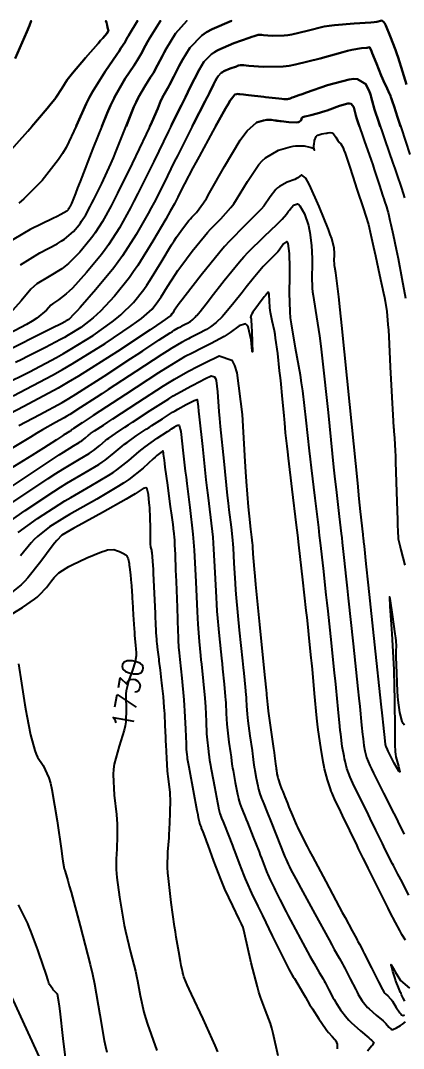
# Model space of a CAD drawing. Header units: metres. Extents: x 837475 to 838479, y 1189012 to 1191015.
# Drawn here: x 838231.8 to 838301.2, y 1190827.3 to 1191013.9 of the extents above; entities that cross this region are included whole.
import ezdxf

# ---------------------------------------------------------------- set-up
doc = ezdxf.new("R2010")
doc.units = ezdxf.units.M
doc.header["$LTSCALE"] = 0.3
for name, color, linetype in [('CORREDORVIA', 70, 'Continuous'), ('COTAS 10', 1, 'Continuous'), ('COTAS INT', 252, 'Continuous')]:
    doc.layers.add(name, color=color, linetype=linetype)
doc.styles.get("Standard").update_dxf_attribs({"font": 'simplex.shx'})

msp = doc.modelspace()

# ---------------------------------------------------------------- linework, layer by layer
at = {"layer": 'CORREDORVIA'}
msp.add_lwpolyline([(837910.67578, 1191000.96488), (838157.033, 1190996.193), (838237.174, 1190821.339), (838237.001, 1190602.875), (838240.0305, 1190437.1985), (838223.5365, 1190366.2715), (838212.196, 1190288.9195), (838227.642, 1189916.876), (838080.482, 1189451.8445), (837860.4834, 1189307.12351), (837593.19071, 1189234.39948), (837744.4868, 1189686.6093), (837750.277, 1189933.973), (837710.4905, 1190057.959), (837731.595, 1190134.414), (837885.383, 1190229.429), (837983.18356, 1190344.11971), (837817.55386, 1190502.18733), (837798.03286, 1190660.16958), (837963.57418, 1190795.98182)], close=True, dxfattribs=at)
at = {"layer": 'COTAS 10'}
for points in [[(838301.796, 1191002.31), (838301.088, 1191004.641), (838300.275, 1191007.188), (838300.035, 1191007.888), (838299.79, 1191008.585), (838298.854, 1191011.083), (838298.028, 1191013.026), (838297.853, 1191013.372), (838297.701, 1191013.637), (838297.343, 1191013.902), (838296.446, 1191013.652), (838295.953, 1191013.593), (838295.354, 1191013.537), (838292.309, 1191013.368), (838288.726, 1191013.079), (838287.788, 1191012.948), (838286.874, 1191012.794), (838283.769, 1191012.053), (838281.006, 1191011.372), (838280.308, 1191011.256), (838279.639, 1191011.171), (838277.463, 1191011.127), (838275.859, 1191011.255), (838275.551, 1191011.28), (838275.301, 1191011.299), (838274.889, 1191011.328), (838274.201, 1191011.088), (838273.777, 1191010.938), (838273.252, 1191010.751), (838270.513, 1191009.772), (838267.609, 1191008.515), (838266.98, 1191008.153), (838266.427, 1191007.785), (838265.059, 1191006.402), (838264.205, 1191004.94), (838263.975, 1191004.521), (838263.747, 1191004.096), (838262.948, 1191002.511), (838262.171, 1191000.912), (838261.957, 1191000.478), (838261.743, 1191000.048), (838261.719, 1191000), (838260.976, 1190998.526), (838259.742, 1190996.049), (838259.234, 1190995.016), (838258.654, 1190993.833), (838255.959, 1190988.308), (838253.077, 1190982.499), (838252.378, 1190981.137), (838251.723, 1190979.882), (838249.719, 1190976.24), (838247.758, 1190973.208), (838247.13, 1190972.339), (838246.466, 1190971.455), (838243.76, 1190968.156), (838241.194, 1190965.338), (838240.617, 1190964.758), (838240.098, 1190964.265), (838238.706, 1190963.21), (838237.754, 1190962.62), (838237.511, 1190962.42), (838237.278, 1190962.204), (838236.515, 1190961.294), (838234.752, 1190959.877), (838233.889, 1190959.342), (838232.864, 1190958.746), (838227.808, 1190956.076)], [(838229.127, 1190989.327), (838233.095, 1190993.81), (838236.654, 1190997.947), (838237.381, 1190998.842), (838237.996, 1190999.627), (838238.245, 1191000), (838239.286, 1191001.557), (838240.283, 1191003.154), (838240.714, 1191003.731), (838241.212, 1191004.365), (838243.57, 1191007.138), (838245.863, 1191009.736), (838246.32, 1191010.26), (838246.7, 1191010.698), (838247.429, 1191011.578), (838247.611, 1191011.841), (838247.646, 1191011.891), (838247.674, 1191011.932), (838247.72, 1191011.999), (838247.724, 1191012.008), (838247.726, 1191012.011), (838247.729, 1191012.015), (838247.741, 1191012.035), (838247.593, 1191012.662), (838247.495, 1191013.049), (838247.372, 1191013.529), (838247.2829, 1191013.87212), (838247.372, 1191013.529), (838247.495, 1191013.049), (838247.593, 1191012.662), (838247.741, 1191012.035), (838247.729, 1191012.015), (838247.726, 1191012.011), (838247.724, 1191012.008), (838247.72, 1191011.999), (838247.674, 1191011.932), (838247.646, 1191011.891), (838247.611, 1191011.841), (838247.429, 1191011.578), (838246.7, 1191010.698), (838246.32, 1191010.26), (838245.863, 1191009.736), (838243.57, 1191007.138), (838241.212, 1191004.365), (838240.714, 1191003.731), (838240.283, 1191003.154), (838239.286, 1191001.557), (838238.245, 1191000), (838237.996, 1190999.627), (838237.381, 1190998.842), (838236.654, 1190997.947), (838233.85648, 1190994.69515)], [(838259.07669, 1190994.69515), (838259.234, 1190995.016), (838259.742, 1190996.049), (838260.976, 1190998.526), (838261.719, 1191000), (838261.743, 1191000.048), (838261.957, 1191000.478), (838262.171, 1191000.912), (838262.948, 1191002.511), (838263.747, 1191004.096), (838263.975, 1191004.521), (838264.205, 1191004.94), (838265.059, 1191006.402), (838266.427, 1191007.785), (838266.98, 1191008.153), (838267.609, 1191008.515), (838270.513, 1191009.772), (838273.252, 1191010.751), (838273.777, 1191010.938), (838274.201, 1191011.088), (838274.889, 1191011.328), (838275.301, 1191011.299), (838275.551, 1191011.28), (838275.859, 1191011.255), (838277.463, 1191011.127), (838279.639, 1191011.171), (838280.308, 1191011.256), (838281.006, 1191011.372), (838283.769, 1191012.053), (838286.874, 1191012.794), (838287.788, 1191012.948), (838288.726, 1191013.079), (838292.309, 1191013.368), (838295.354, 1191013.537), (838295.953, 1191013.593), (838296.446, 1191013.652), (838297.343, 1191013.902), (838297.701, 1191013.637), (838297.853, 1191013.372), (838298.028, 1191013.026), (838298.854, 1191011.083), (838299.79, 1191008.585), (838300.035, 1191007.888), (838300.275, 1191007.188), (838301.088, 1191004.641), (838301.796, 1191002.31)], [(838301.43, 1190885.977), (838301.215, 1190886.279), (838301.026, 1190886.626), (838300.566, 1190888.252), (838300.309, 1190890.516), (838300.248, 1190891.265), (838300.192, 1190892.068), (838300.026, 1190895.409), (838299.934, 1190898.405), (838299.923, 1190898.99), (838299.92, 1190899.469), (838299.963, 1190900.315), (838299.91, 1190901.291), (838299.846, 1190901.853), (838299.76, 1190902.54), (838299.274, 1190906.073), (838298.819, 1190908.944), (838298.753, 1190909.214), (838298.713, 1190909.255), (838298.787, 1190907.51), (838299.017, 1190904.297), (838299.076, 1190903.414), (838299.132, 1190902.534), (838299.32, 1190899.379), (838299.476, 1190895.993), (838299.513, 1190894.967), (838299.547, 1190893.904), (838299.648, 1190889.743), (838299.702, 1190885.949), (838299.707, 1190885.116), (838299.708, 1190884.377), (838299.676, 1190882.494), (838299.739, 1190881.114), (838299.801, 1190880.693), (838299.881, 1190880.254), (838300.328, 1190878.527), (838300.563, 1190877.489), (838300.51, 1190877.484), (838300.404, 1190877.603), (838299.595, 1190879.053), (838298.668, 1190880.887), (838298.488, 1190881.247), (838298.341, 1190881.543), (838298.089, 1190882.08), (838298.055, 1190882.213), (838298.046, 1190882.255), (838298.037, 1190882.298), (838298.007, 1190882.472), (838297.978, 1190882.686), (838297.97, 1190882.755), (838297.962, 1190882.829), (838297.932, 1190883.128), (838297.631, 1190885.998), (838297.451, 1190887.692), (838297.229, 1190889.776), (838296.08, 1190900.549), (838294.921, 1190911.402), (838294.505, 1190915.293), (838294.162, 1190918.491), (838294.075, 1190919.261), (838294.048, 1190919.487), (838294.021, 1190919.718), (838293.913, 1190920.598), (838293.476, 1190924.775), (838293.241, 1190927.085), (838292.956, 1190929.895), (838291.515, 1190944.209), (838290.052, 1190958.563), (838289.753, 1190961.398), (838289.5, 1190963.739), (838288.969, 1190968.08), (838288.789, 1190969.125), (838288.758, 1190969.388), (838288.734, 1190969.639), (838288.712, 1190970.452), (838288.724, 1190971.229), (838288.722, 1190971.458), (838288.717, 1190971.693), (838288.68, 1190972.592), (838288.231, 1190974.323), (838287.967, 1190975.083), (838287.643, 1190975.964), (838285.967, 1190980.159), (838284.215, 1190984.07), (838283.843, 1190984.772), (838283.52, 1190985.309), (838282.76, 1190985.874), (838282.096, 1190985.357), (838281.833, 1190985.212), (838281.535, 1190985.066), (838280.175, 1190984.532), (838278.74, 1190983.804), (838278.395, 1190983.535), (838278.073, 1190983.238), (838277.099, 1190981.922), (838275.902, 1190980.217), (838275.439, 1190979.675), (838274.919, 1190979.102), (838272.566, 1190976.778), (838269.677, 1190973.849), (838268.82, 1190972.894), (838267.938, 1190971.878), (838264.543, 1190967.69), (838261.63, 1190963.907), (838261.052, 1190963.147), (838260.572, 1190962.51), (838259.664, 1190961.248), (838259.407, 1190960.834), (838259.338, 1190960.733), (838259.27, 1190960.637), (838259.034, 1190960.336), (838257.413, 1190959.178), (838256.472, 1190958.542), (838255.318, 1190957.768), (838249.371, 1190953.83), (838242.305, 1190949.357), (838240.444, 1190948.245), (838238.626, 1190947.188), (838232.406, 1190943.83), (838227.255, 1190941.191)], [(838230.421, 1190926.462), (838236.834, 1190930.741), (838238.225, 1190931.649), (838239.449, 1190932.437), (838242.479, 1190934.284), (838244.228, 1190935.312), (838244.645, 1190935.584), (838245.032, 1190935.851), (838246.184, 1190936.767), (838247.2, 1190937.636), (838247.5, 1190937.873), (838247.81, 1190938.109), (838248.996, 1190938.945), (838250.717, 1190940.083), (838251.363, 1190940.508), (838252.082, 1190940.981), (838255.291, 1190943.087), (838258.671, 1190945.242), (838259.498, 1190945.746), (838260.277, 1190946.21), (838262.7, 1190947.552), (838264.549, 1190948.494), (838264.967, 1190948.707), (838265.344, 1190948.899), (838266.368, 1190949.416), (838267.004, 1190949.2), (838267.137, 1190948.929), (838267.252, 1190948.567), (838267.512, 1190946.499), (838267.77, 1190942.945), (838267.883, 1190941.647), (838268.015, 1190940.212), (838268.643, 1190933.894), (838269.302, 1190927.669), (838269.453, 1190926.292), (838269.591, 1190925.067), (838269.977, 1190921.895), (838270.237, 1190919.563), (838270.296, 1190918.866), (838270.349, 1190918.148), (838270.492, 1190915.372), (838270.707, 1190911.733), (838270.806, 1190910.472), (838270.922, 1190909.1), (838271.48, 1190903.228), (838272.049, 1190897.634), (838272.171, 1190896.437), (838272.277, 1190895.392), (838272.533, 1190892.892), (838272.665, 1190891.456), (838272.694, 1190891.083), (838272.719, 1190890.72), (838272.779, 1190889.497), (838272.897, 1190887.953), (838272.959, 1190887.388), (838273.033, 1190886.764), (838273.407, 1190884.011), (838273.785, 1190881.361), (838273.863, 1190880.801), (838273.928, 1190880.317), (838274.068, 1190879.194), (838274.176, 1190878.374), (838274.223, 1190878.081), (838274.276, 1190877.759), (838274.527, 1190876.357), (838274.812, 1190874.952), (838274.886, 1190874.629), (838274.959, 1190874.335), (838275.204, 1190873.508), (838275.455, 1190872.836), (838275.531, 1190872.638), (838275.61, 1190872.436), (838275.919, 1190871.665), (838276.479, 1190870.274), (838276.717, 1190869.681), (838276.991, 1190868.998), (838278.277, 1190865.781), (838279.515, 1190862.69), (838279.758, 1190862.087), (838279.958, 1190861.593), (838280.319, 1190860.721), (838280.449, 1190860.471), (838280.503, 1190860.369), (838280.564, 1190860.252), (838280.851, 1190859.712), (838281.723, 1190858.098), (838282.153, 1190857.304), (838282.666, 1190856.359), (838285.2, 1190851.693), (838287.746, 1190847.023), (838288.267, 1190846.075), (838288.707, 1190845.277), (838289.63, 1190843.643), (838290.172, 1190842.674), (838290.372, 1190842.296), (838290.594, 1190841.87), (838291.575, 1190839.935), (838292.59, 1190837.957), (838292.832, 1190837.504), (838293.059, 1190837.093), (838293.738, 1190835.95), (838294.481, 1190835.017), (838294.747, 1190834.739), (838295.04, 1190834.451), (838296.316, 1190833.338), (838297.544, 1190832.289), (838297.807, 1190832.041), (838298.037, 1190831.812), (838298.587, 1190831.14), (838299.007, 1190830.783), (838299.154, 1190830.753), (838299.315, 1190830.753), (838300.008, 1190831.001), (838300.734, 1190831.442), (838300.916, 1190831.563), (838301.089, 1190831.684), (838301.644, 1190832.119)], [(838229.476, 1190905.73), (838232.148, 1190907.315), (838234.316, 1190908.831), (838234.812, 1190909.233), (838235.262, 1190909.628), (838236.508, 1190910.991), (838237.433, 1190912.193), (838237.681, 1190912.486), (838237.924, 1190912.761), (838238.773, 1190913.612), (838240.052, 1190914.483), (838240.567, 1190914.771), (838241.152, 1190915.08), (838243.844, 1190916.367), (838246.507, 1190917.464), (838247.074, 1190917.653), (838247.566, 1190917.793), (838248.728, 1190917.886), (838249.393, 1190917.645), (838249.572, 1190917.575), (838249.749, 1190917.503), (838250.37, 1190917.233), (838250.885, 1190916.896), (838250.996, 1190916.782), (838251.093, 1190916.66), (838251.326, 1190916.145), (838251.476, 1190915.35), (838251.521, 1190915.052), (838251.566, 1190914.719), (838251.741, 1190913.232), (838251.893, 1190911.752), (838251.924, 1190911.422), (838251.95, 1190911.128), (838252.004, 1190910.357), (838252.052, 1190909.364), (838252.075, 1190908.93), (838252.101, 1190908.426), (838252.23, 1190906.032), (838252.392, 1190903.457), (838252.439, 1190902.839), (838252.488, 1190902.263), (838252.672, 1190900.524), (838252.733, 1190899.776), (838252.781, 1190899.177), (838252.781, 1190898.846), (838252.768, 1190898.534), (838252.615, 1190897.563), (838252.295, 1190896.522), (838252.176, 1190896.165), (838252.045, 1190895.779), (838251.466, 1190894.141), (838250.982, 1190892.232), (838250.911, 1190891.676), (838250.867, 1190891.108), (838250.936, 1190888.957), (838250.895, 1190886.559), (838250.781, 1190885.836), (838250.623, 1190885.087), (838249.684, 1190882.165), (838249.386, 1190881.074), (838248.797, 1190878.92), (838248.673, 1190877.967), (838248.6, 1190876.99), (838248.775, 1190873.262), (838249.178, 1190869.73), (838249.25, 1190868.876), (838249.304, 1190868.076), (838249.353, 1190865.633), (838249.279, 1190863.723), (838249.255, 1190863.259), (838249.23, 1190862.823), (838249.126, 1190861.481), (838249.148, 1190859.746), (838249.202, 1190859.063), (838249.277, 1190858.291), (838249.72, 1190854.771), (838250.385, 1190850.746), (838250.6, 1190849.656), (838250.829, 1190848.577), (838251.765, 1190844.771), (838252.656, 1190841.29), (838252.855, 1190840.417), (838253.035, 1190839.582), (838253.512, 1190836.895), (838254.186, 1190833.885), (838254.489, 1190832.846), (838254.843, 1190831.719), (838256.544, 1190826.909)]]:
    msp.add_lwpolyline(points, dxfattribs=at)
at = {"layer": 'COTAS INT'}
for points in [[(838246.52611, 1190994.69515), (838247.487, 1190997.064), (838248.138, 1190998.51), (838248.761, 1190999.816), (838248.865, 1191000), (838250.773, 1191003.367), (838252.326, 1191005.664), (838252.66, 1191006.18), (838252.952, 1191006.644), (838253.658, 1191007.885), (838254.483, 1191009.388), (838254.851, 1191010.017), (838255.278, 1191010.738), (838257.178, 1191013.87212), (838255.278, 1191010.738), (838254.851, 1191010.017), (838254.483, 1191009.388), (838253.658, 1191007.885), (838252.952, 1191006.644), (838252.66, 1191006.18), (838252.326, 1191005.664), (838250.773, 1191003.367), (838248.865, 1191000), (838248.761, 1190999.816), (838248.138, 1190998.51), (838247.487, 1190997.064), (838244.895, 1190990.674), (838242.611, 1190984.697), (838242.153, 1190983.511), (838241.77, 1190982.528), (838241.02, 1190980.674), (838240.794, 1190980.216), (838240.742, 1190980.114), (838240.695, 1190980.022), (838240.565, 1190979.782), (838240.451, 1190979.606), (838240.414, 1190979.555), (838240.376, 1190979.504), (838240.218, 1190979.312), (838239.094, 1190978.679), (838238.446, 1190978.35), (838237.651, 1190977.954), (838233.565, 1190975.966), (838228.965, 1190973.229)], [(838255.26339, 1190994.69515), (838255.613, 1190995.455), (838256.696, 1190997.96), (838257.263, 1190999.358), (838257.405, 1190999.674), (838257.542, 1190999.96), (838257.565, 1191000), (838257.982, 1191000.736), (838258.472, 1191001.553), (838258.64, 1191001.863), (838258.822, 1191002.211), (838259.596, 1191003.771), (838260.565, 1191005.664), (838260.869, 1191006.22), (838261.19, 1191006.791), (838262.48, 1191008.971), (838264.663, 1191011.178), (838265.547, 1191011.767), (838266.552, 1191012.345), (838270.07927, 1191013.87212), (838266.552, 1191012.345), (838265.547, 1191011.767), (838264.663, 1191011.178), (838262.48, 1191008.971), (838261.19, 1191006.791), (838260.869, 1191006.22), (838260.565, 1191005.664), (838259.596, 1191003.771), (838258.822, 1191002.211), (838258.64, 1191001.863), (838258.472, 1191001.553), (838257.982, 1191000.736), (838257.565, 1191000), (838257.542, 1190999.96), (838257.405, 1190999.674), (838257.263, 1190999.358), (838256.696, 1190997.96), (838255.613, 1190995.455), (838255.146, 1190994.44), (838254.606, 1190993.286), (838252.048, 1190987.96), (838249.378, 1190982.551), (838248.767, 1190981.345), (838248.211, 1190980.266), (838246.668, 1190977.42), (838245.322, 1190975.341), (838244.892, 1190974.744), (838244.436, 1190974.138), (838242.58, 1190971.875), (838240.494, 1190969.785), (838239.893, 1190969.288), (838239.282, 1190968.828), (838236.992, 1190967.462), (838234.778, 1190966.09), (838234.215, 1190965.625), (838233.673, 1190965.124), (838231.898, 1190963.008), (838229.832, 1190960.735)], [(838230.796, 1191007.005), (838232.938, 1191011.876), (838233.399, 1191013.008), (838233.73481, 1191013.87212), (838233.399, 1191013.008), (838232.938, 1191011.876), (838230.796, 1191007.005)], [(838241.89666, 1190994.69515), (838241.964, 1190994.837), (838243.698, 1190998.807), (838244.247, 1190999.88), (838244.313, 1191000), (838244.827, 1191000.941), (838247.169, 1191004.682), (838249.253, 1191007.719), (838249.67, 1191008.338), (838250.017, 1191008.86), (838250.689, 1191009.942), (838251.147, 1191010.768), (838251.359, 1191011.128), (838251.607, 1191011.546), (838252.811, 1191013.528), (838252.98497, 1191013.87212), (838252.811, 1191013.528), (838251.607, 1191011.546), (838251.359, 1191011.128), (838251.147, 1191010.768), (838250.689, 1191009.942), (838250.017, 1191008.86), (838249.67, 1191008.338), (838249.253, 1191007.719), (838247.169, 1191004.682), (838244.827, 1191000.941), (838244.313, 1191000), (838244.247, 1190999.88), (838243.698, 1190998.807), (838241.964, 1190994.837), (838240.068, 1190990.843), (838239.416, 1190989.755), (838238.709, 1190988.675), (838235.699, 1190984.837), (838232.4, 1190981.507), (838231.512, 1190980.746)], [(838231.803, 1190969.56), (838235.278, 1190971.714), (838238.467, 1190973.391), (838239.169, 1190973.819), (838239.794, 1190974.232), (838241.399, 1190975.593), (838242.406, 1190976.821), (838242.653, 1190977.15), (838242.886, 1190977.473), (838243.616, 1190978.601), (838244.453, 1190980.144), (838244.755, 1190980.729), (838245.086, 1190981.384), (838246.534, 1190984.317), (838248.188, 1190987.907), (838248.649, 1190988.975), (838249.112, 1190990.076), (838250.795, 1190994.317), (838252.375, 1190998.211), (838252.772, 1190999.092), (838253.151, 1190999.888), (838253.215, 1191000), (838254.378, 1191002.052), (838255.399, 1191003.608), (838255.65, 1191004.022), (838255.887, 1191004.427), (838256.627, 1191005.828), (838257.524, 1191007.526), (838257.86, 1191008.119), (838258.234, 1191008.764), (838259.901, 1191011.539), (838261.94309, 1191013.87212), (838259.901, 1191011.539), (838258.234, 1191008.764), (838257.86, 1191008.119), (838257.524, 1191007.526), (838256.627, 1191005.828), (838255.887, 1191004.427), (838255.65, 1191004.022), (838255.399, 1191003.608), (838254.378, 1191002.052), (838253.215, 1191000), (838253.151, 1190999.888), (838252.772, 1190999.092), (838252.375, 1190998.211), (838250.94843, 1190994.69515)], [(838300.73144, 1190994.69515), (838300.482, 1190995.46), (838300.195, 1190996.335), (838299.536, 1190998.303), (838299.238, 1190999.171), (838299.178, 1190999.352), (838299.129, 1190999.508), (838299.032, 1190999.857), (838298.98, 1191000), (838298.898, 1191000.226), (838298.824, 1191000.395), (838298.735, 1191000.592), (838298.282, 1191001.543), (838297.649, 1191002.931), (838297.446, 1191003.403), (838297.232, 1191003.914), (838296.36, 1191006.077), (838295.586, 1191008.002), (838295.433, 1191008.362), (838295.307, 1191008.648), (838295.075, 1191009.059), (838294.823, 1191008.989), (838294.685, 1191008.972), (838294.517, 1191008.956), (838293.662, 1191008.909), (838291.874, 1191008.593), (838291.118, 1191008.408), (838290.248, 1191008.181), (838286.162, 1191007.008), (838281.645, 1191005.894), (838280.503, 1191005.705), (838279.409, 1191005.566), (838275.852, 1191005.493), (838273.23, 1191005.703), (838272.726, 1191005.743), (838272.318, 1191005.774), (838271.644, 1191005.823), (838271.339, 1191005.724), (838271.163, 1191005.662), (838270.947, 1191005.587), (838269.837, 1191005.192), (838268.666, 1191004.685), (838268.413, 1191004.539), (838268.19, 1191004.391), (838267.639, 1191003.834), (838267.295, 1191003.244), (838267.202, 1191003.076), (838267.11, 1191002.904), (838266.788, 1191002.266), (838266.045, 1191000.78), (838265.689, 1191000.075), (838265.651, 1191000), (838265.266, 1190999.243), (838263.193, 1190995.176), (838260.849, 1190990.554), (838260.256, 1190989.371), (838259.686, 1190988.23), (838257.83, 1190984.462), (838256.02, 1190980.894), (838255.48, 1190979.88), (838254.923, 1190978.855), (838252.771, 1190975.059), (838250.277, 1190971.171), (838249.504, 1190970.089), (838248.696, 1190969.003), (838245.482, 1190965.059), (838242.628, 1190961.818), (838242.047, 1190961.176), (838241.556, 1190960.644), (838240.541, 1190959.644), (838240.09, 1190959.364), (838239.956, 1190959.286), (838239.817, 1190959.208), (838239.282, 1190958.925), (838237.406, 1190957.982), (838236.422, 1190957.488), (838229.282, 1190953.899)], [(838262.94914, 1190994.69515), (838263.193, 1190995.176), (838265.266, 1190999.243), (838265.651, 1191000), (838265.689, 1191000.075), (838266.045, 1191000.78), (838266.788, 1191002.266), (838267.11, 1191002.904), (838267.202, 1191003.076), (838267.295, 1191003.244), (838267.639, 1191003.834), (838268.19, 1191004.391), (838268.413, 1191004.539), (838268.666, 1191004.685), (838269.837, 1191005.192), (838270.947, 1191005.587), (838271.163, 1191005.662), (838271.339, 1191005.724), (838271.644, 1191005.823), (838272.318, 1191005.774), (838272.726, 1191005.743), (838273.23, 1191005.703), (838275.852, 1191005.493), (838279.409, 1191005.566), (838280.503, 1191005.705), (838281.645, 1191005.894), (838286.162, 1191007.008), (838290.248, 1191008.181), (838291.118, 1191008.408), (838291.874, 1191008.593), (838293.662, 1191008.909), (838294.517, 1191008.956), (838294.685, 1191008.972), (838294.823, 1191008.989), (838295.075, 1191009.059), (838295.307, 1191008.648), (838295.433, 1191008.362), (838295.586, 1191008.002), (838296.36, 1191006.077), (838297.232, 1191003.914), (838297.446, 1191003.403), (838297.649, 1191002.931), (838298.282, 1191001.543), (838298.735, 1191000.592), (838298.824, 1191000.395), (838298.898, 1191000.226), (838298.98, 1191000), (838299.032, 1190999.857), (838299.129, 1190999.508), (838299.178, 1190999.352), (838299.238, 1190999.171), (838299.536, 1190998.303), (838300.195, 1190996.335), (838300.482, 1190995.46), (838300.814, 1190994.442), (838302.392, 1190989.575)], [(838297.03735, 1190994.69515), (838296.517, 1190996.21), (838296.244, 1190997.039), (838296.017, 1190997.751), (838295.575, 1190999.347), (838295.398, 1191000), (838295.312, 1191000.316), (838295.198, 1191000.632), (838295.065, 1191000.97), (838294.436, 1191002.362), (838292.917, 1191003.266), (838292.223, 1191003.296), (838291.41, 1191003.23), (838287.488, 1191002.196), (838283.65, 1191000.838), (838282.891, 1191000.568), (838282.263, 1191000.344), (838281.317, 1191000), (838282.263, 1191000.344), (838282.891, 1191000.568), (838283.65, 1191000.838), (838287.488, 1191002.196), (838291.41, 1191003.23), (838292.223, 1191003.296), (838292.917, 1191003.266), (838294.436, 1191002.362), (838295.065, 1191000.97), (838295.198, 1191000.632), (838295.312, 1191000.316), (838295.398, 1191000), (838295.575, 1190999.347), (838296.017, 1190997.751), (838296.244, 1190997.039), (838296.517, 1190996.21), (838297.88, 1190992.242), (838299.349, 1190988.022), (838299.688, 1190987.034), (838299.998, 1190986.125), (838300.873, 1190983.496), (838301.451, 1190981.703)], [(838267.16681, 1190994.69515), (838268.981, 1190997.927), (838269.451, 1190998.724), (838269.847, 1190999.371), (838270.318, 1191000), (838270.663, 1191000.46), (838270.967, 1191000.546), (838271.041, 1191000.56), (838271.111, 1191000.569), (838271.326, 1191000.568), (838271.476, 1191000.545), (838271.504, 1191000.541), (838271.527, 1191000.537), (838271.563, 1191000.532), (838272.229, 1191000.457), (838272.648, 1191000.41), (838273.17, 1191000.35), (838275.905, 1191000.039), (838276.258, 1191000), (838278.641, 1190999.737), (838279.163, 1190999.683), (838279.584, 1190999.643), (838280.256, 1190999.604), (838280.271, 1190999.642), (838280.277, 1190999.649), (838280.285, 1190999.656), (838280.32, 1190999.668), (838280.379, 1190999.678), (838280.4, 1190999.683), (838280.425, 1190999.689), (838280.532, 1190999.716), (838280.693, 1190999.767), (838280.751, 1190999.787), (838280.814, 1190999.811), (838281.091, 1190999.918), (838281.317, 1191000), (838281.091, 1190999.918), (838280.814, 1190999.811), (838280.751, 1190999.787), (838280.693, 1190999.767), (838280.532, 1190999.716), (838280.425, 1190999.689), (838280.4, 1190999.683), (838280.379, 1190999.678), (838280.32, 1190999.668), (838280.285, 1190999.656), (838280.277, 1190999.649), (838280.271, 1190999.642), (838280.256, 1190999.604), (838279.584, 1190999.643), (838279.163, 1190999.683), (838278.641, 1190999.737), (838276.258, 1191000), (838275.905, 1191000.039), (838273.17, 1191000.35), (838272.648, 1191000.41), (838272.229, 1191000.457), (838271.563, 1191000.532), (838271.527, 1191000.537), (838271.504, 1191000.541), (838271.476, 1191000.545), (838271.326, 1191000.568), (838271.111, 1191000.569), (838271.041, 1191000.56), (838270.967, 1191000.546), (838270.663, 1191000.46), (838270.318, 1191000), (838269.847, 1190999.371), (838269.451, 1190998.724), (838268.981, 1190997.927), (838266.666, 1190993.803), (838264.179, 1190989.237), (838263.601, 1190988.161), (838263.069, 1190987.168), (838261.547, 1190984.261), (838260.527, 1190982.258), (838260.312, 1190981.834), (838260.126, 1190981.468), (838259.701, 1190980.615), (838258.963, 1190979.289), (838258.581, 1190978.623), (838258.122, 1190977.828), (838255.822, 1190973.878), (838253.051, 1190969.428), (838252.295, 1190968.318), (838251.543, 1190967.26), (838248.87, 1190963.878), (838246.324, 1190961.158), (838245.653, 1190960.517), (838244.997, 1190959.925), (838242.748, 1190958.19), (838240.458, 1190956.768), (838239.774, 1190956.373), (838239.07, 1190955.977), (838236.349, 1190954.539), (838233.076, 1190952.89), (838232.023, 1190952.361), (838230.908, 1190951.799)], [(838228.746, 1190947.799), (838233.416, 1190950.153), (838238.323, 1190952.745), (838239.593, 1190953.459), (838240.825, 1190954.173), (838244.956, 1190956.737), (838248.437, 1190959.206), (838249.259, 1190959.859), (838250.02, 1190960.498), (838252.258, 1190962.698), (838254.15, 1190965.104), (838254.692, 1190965.875), (838255.243, 1190966.69), (838257.302, 1190970.01), (838259.207, 1190973.182), (838259.661, 1190973.904), (838260.084, 1190974.559), (838261.344, 1190976.359), (838262.348, 1190977.598), (838262.609, 1190977.898), (838262.862, 1190978.181), (838263.717, 1190979.047), (838264.988, 1190980.784), (838265.505, 1190981.615), (838266.093, 1190982.598), (838268.811, 1190987.412), (838271.637, 1190992.171), (838272.293, 1190993.119), (838272.895, 1190993.907), (838274.61, 1190995.415), (838275.851, 1190995.764), (838276.153, 1190995.821), (838276.437, 1190995.86), (838277.313, 1190995.855), (838277.924, 1190995.76), (838278.04, 1190995.742), (838278.134, 1190995.728), (838278.282, 1190995.705), (838278.612, 1190995.668), (838278.82, 1190995.644), (838279.079, 1190995.615), (838280.436, 1190995.46), (838281.809, 1190995.401), (838282.078, 1190995.431), (838282.299, 1190995.481), (838282.695, 1190995.832), (838282.848, 1190996.23), (838282.916, 1190996.309), (838282.995, 1190996.376), (838283.37, 1190996.508), (838283.984, 1190996.613), (838284.213, 1190996.663), (838284.468, 1190996.722), (838285.601, 1190997.009), (838287.012, 1190997.434), (838287.441, 1190997.579), (838287.888, 1190997.736), (838289.644, 1190998.403), (838291.178, 1190998.818), (838291.484, 1190998.815), (838291.74, 1190998.763), (838292.238, 1190998.149), (838292.631, 1190996.648), (838292.821, 1190996.035), (838293.045, 1190995.337), (838294.146, 1190992.105), (838295.37, 1190988.574), (838295.671, 1190987.688), (838295.956, 1190986.841), (838296.849, 1190984.115), (838297.529, 1190981.995), (838297.679, 1190981.53), (838297.813, 1190981.118), (838298.16, 1190980.072), (838298.375, 1190979.404), (838298.426, 1190979.23), (838298.474, 1190979.062), (838298.615, 1190978.493), (838298.804, 1190977.626), (838298.97, 1190976.862), (838299.382, 1190974.969), (838299.919, 1190972.408), (838300.087, 1190971.579), (838300.263, 1190970.699), (838300.966, 1190967.089), (838301.63, 1190963.52)], [(838293.26365, 1190994.69515), (838293.045, 1190995.337), (838292.821, 1190996.035), (838292.631, 1190996.648), (838292.238, 1190998.149), (838291.74, 1190998.763), (838291.484, 1190998.815), (838291.178, 1190998.818), (838289.644, 1190998.403), (838287.888, 1190997.736), (838287.441, 1190997.579), (838287.012, 1190997.434), (838285.601, 1190997.009), (838284.468, 1190996.722), (838284.213, 1190996.663), (838283.984, 1190996.613), (838283.37, 1190996.508), (838282.995, 1190996.376), (838282.916, 1190996.309), (838282.848, 1190996.23), (838282.695, 1190995.832), (838282.299, 1190995.481), (838282.078, 1190995.431), (838281.809, 1190995.401), (838280.436, 1190995.46), (838279.079, 1190995.615), (838278.82, 1190995.644), (838278.612, 1190995.668), (838278.282, 1190995.705), (838278.134, 1190995.728), (838278.04, 1190995.742), (838277.924, 1190995.76), (838277.313, 1190995.855), (838276.437, 1190995.86), (838276.153, 1190995.821), (838275.851, 1190995.764), (838274.61, 1190995.415), (838273.79134, 1190994.69515)], [(838230.484, 1190945.767), (838237.576, 1190949.513), (838239.412, 1190950.546), (838241.193, 1190951.577), (838247.163, 1190955.283), (838251.877, 1190958.487), (838252.866, 1190959.2), (838253.717, 1190959.838), (838255.646, 1190961.517), (838256.71, 1190962.871), (838257.015, 1190963.304), (838257.325, 1190963.762), (838258.483, 1190965.629), (838259.89, 1190967.846), (838260.357, 1190968.525), (838260.857, 1190969.233), (838262.943, 1190972.024), (838265.143, 1190974.738), (838265.714, 1190975.396), (838266.27, 1190976.015), (838268.141, 1190977.912), (838269.953, 1190979.943), (838270.472, 1190980.645), (838270.997, 1190981.408), (838272.955, 1190984.667), (838275.034, 1190987.765), (838275.635, 1190988.426), (838276.249, 1190989.002), (838278.558, 1190990.37), (838280.725, 1190990.984), (838281.249, 1190991.084), (838281.739, 1190991.154), (838283.235, 1190991.152), (838284.285, 1190990.942), (838284.494, 1190990.88), (838284.668, 1190990.816), (838285.005, 1190990.57), (838285.08, 1190990.407), (838285.09, 1190990.395), (838285.095, 1190990.397), (838285.074, 1190990.524), (838285.033, 1190990.704), (838285.02, 1190990.769), (838285.011, 1190990.823), (838285.01, 1190990.848), (838285.009, 1190990.859), (838285.008, 1190990.871), (838284.999, 1190990.929), (838284.987, 1190990.983), (838284.984, 1190990.993), (838284.981, 1190991), (838284.969, 1190991.007), (838284.989, 1190991.173), (838285.005, 1190991.28), (838285.027, 1190991.413), (838285.144, 1190992.116), (838285.43, 1190992.838), (838285.558, 1190992.984), (838285.707, 1190993.105), (838286.42, 1190993.348), (838287.176, 1190993.438), (838287.351, 1190993.464), (838287.511, 1190993.49), (838287.968, 1190993.584), (838288.341, 1190993.514), (838288.448, 1190993.436), (838288.557, 1190993.332), (838288.968, 1190992.745), (838289.363, 1190992.102), (838289.463, 1190991.963), (838289.559, 1190991.841), (838289.871, 1190991.539), (838290.297, 1190990.766), (838290.465, 1190990.348), (838290.655, 1190989.84), (838291.52, 1190987.265), (838292.487, 1190984.269), (838292.74, 1190983.495), (838292.988, 1190982.746), (838293.83, 1190980.241), (838294.552, 1190978.002), (838294.723, 1190977.419), (838294.882, 1190976.854), (838295.355, 1190974.948), (838295.835, 1190972.748), (838296.176, 1190971.185), (838296.925, 1190967.74), (838297.635, 1190964.383), (838297.786, 1190963.626), (838297.918, 1190962.943), (838298.232, 1190961.102), (838298.443, 1190958.73), (838298.51, 1190957.714), (838298.581, 1190956.541), (838298.868, 1190951.004), (838299.134, 1190945.512), (838299.192, 1190944.367), (838299.242, 1190943.385), (838299.369, 1190941.196), (838299.457, 1190940.036), (838299.484, 1190939.703), (838299.512, 1190939.364), (838299.622, 1190938.098), (838299.751, 1190935.811), (838299.79, 1190934.83), (838299.832, 1190933.697), (838299.998, 1190928.348), (838300.153, 1190923.182), (838300.188, 1190922.164), (838300.219, 1190921.326), (838300.305, 1190919.79), (838300.53, 1190918.834), (838300.649, 1190918.362), (838300.793, 1190917.8), (838301.518, 1190915.02)], [(838231.51, 1190940.381), (838235.288, 1190942.376), (838239.323, 1190944.576), (838240.561, 1190945.304), (838241.853, 1190946.084), (838246.957, 1190949.334), (838251.806, 1190952.525), (838252.936, 1190953.268), (838253.974, 1190953.951), (838256.957, 1190955.909), (838258.936, 1190957.197), (838259.342, 1190957.457), (838259.685, 1190957.675), (838260.409, 1190958.112), (838260.8, 1190958.31), (838260.933, 1190958.378), (838261.076, 1190958.45), (838261.684, 1190958.755), (838262.304, 1190959.095), (838262.456, 1190959.189), (838262.599, 1190959.283), (838263.043, 1190959.623), (838263.483, 1190960.056), (838263.623, 1190960.21), (838263.772, 1190960.378), (838264.374, 1190961.104), (838265.444, 1190962.465), (838265.886, 1190963.032), (838266.392, 1190963.682), (838268.748, 1190966.719), (838271.543, 1190970.12), (838272.325, 1190971), (838273.111, 1190971.853), (838275.982, 1190974.709), (838278.367, 1190976.959), (838278.848, 1190977.429), (838279.25, 1190977.834), (838280.053, 1190978.744), (838280.426, 1190979.287), (838280.558, 1190979.461), (838280.701, 1190979.644), (838281.319, 1190980.389), (838282.047, 1190980.638), (838282.259, 1190980.509), (838282.476, 1190980.294), (838283.298, 1190978.801), (838284.011, 1190976.669), (838284.159, 1190976.051), (838284.286, 1190975.421), (838284.566, 1190973.047), (838284.664, 1190970.698), (838284.676, 1190970.083), (838284.682, 1190969.485), (838284.649, 1190967.454), (838284.707, 1190965.331), (838284.77, 1190964.674), (838284.853, 1190963.987), (838285.322, 1190961.258), (838286.033, 1190956.644), (838286.269, 1190954.768), (838286.521, 1190952.634), (838287.572, 1190942.767), (838288.583, 1190932.841), (838288.811, 1190930.668), (838289.016, 1190928.746), (838289.567, 1190923.883), (838289.948, 1190920.776), (838290.045, 1190919.959), (838290.138, 1190919.162), (838290.446, 1190916.442), (838290.878, 1190912.456), (838291.049, 1190910.861), (838291.243, 1190909.052), (838292.132, 1190900.745), (838292.997, 1190892.584), (838293.176, 1190890.868), (838293.329, 1190889.388), (838293.665, 1190886.003), (838293.83, 1190884.311), (838293.876, 1190883.897), (838293.921, 1190883.507), (838294.085, 1190882.295), (838294.255, 1190881.312), (838294.305, 1190881.066), (838294.356, 1190880.832), (838294.547, 1190880.081), (838295.143, 1190878.678), (838295.449, 1190878.034), (838295.815, 1190877.278), (838297.646, 1190873.622), (838299.514, 1190869.94), (838299.903, 1190869.168), (838300.238, 1190868.502), (838300.984, 1190866.992), (838301.368, 1190866.194)], [(838302.24, 1190855.108), (838300.76, 1190857.929), (838300.469, 1190858.486), (838300.229, 1190858.944), (838299.792, 1190859.788), (838299.541, 1190860.285), (838299.42, 1190860.526), (838299.276, 1190860.811), (838298.566, 1190862.211), (838297.691, 1190863.96), (838297.443, 1190864.465), (838297.192, 1190864.979), (838296.265, 1190866.908), (838295.23, 1190869.048), (838294.912, 1190869.694), (838294.58, 1190870.363), (838293.264, 1190872.976), (838292.062, 1190875.44), (838291.802, 1190876.017), (838291.573, 1190876.547), (838291.006, 1190878.081), (838290.657, 1190879.451), (838290.564, 1190879.878), (838290.474, 1190880.326), (838290.163, 1190882.117), (838289.865, 1190884.327), (838289.782, 1190885.038), (838289.699, 1190885.793), (838289.398, 1190888.878), (838289.028, 1190892.777), (838288.901, 1190894.044), (838288.764, 1190895.393), (838288.183, 1190900.941), (838287.566, 1190906.702), (838287.406, 1190908.185), (838287.251, 1190909.619), (838286.73, 1190914.393), (838286.201, 1190919.063), (838286.041, 1190920.432), (838285.874, 1190921.834), (838285.222, 1190927.169), (838284.556, 1190932.716), (838284.381, 1190934.251), (838284.211, 1190935.786), (838283.628, 1190941.326), (838282.991, 1190946.705), (838282.785, 1190948.139), (838282.567, 1190949.548), (838281.676, 1190954.436), (838280.917, 1190958.85), (838280.782, 1190959.96), (838280.681, 1190961.023), (838280.587, 1190964.456), (838280.657, 1190967.452), (838280.658, 1190968.238), (838280.651, 1190969.004), (838280.56, 1190971.617), (838280.31, 1190973.397), (838280.202, 1190973.639), (838280.078, 1190973.773), (838279.491, 1190973.35), (838278.693, 1190972.219), (838278.436, 1190971.905), (838278.163, 1190971.592), (838277.044, 1190970.461), (838275.833, 1190969.256), (838275.501, 1190968.896), (838275.171, 1190968.525), (838273.992, 1190967.09), (838272.744, 1190965.49), (838272.371, 1190965.016), (838271.985, 1190964.527), (838270.492, 1190962.648), (838269.046, 1190960.906), (838268.691, 1190960.503), (838268.354, 1190960.135), (838267.299, 1190959.095), (838266.234, 1190958.28), (838265.891, 1190958.055), (838265.527, 1190957.829), (838264.038, 1190957.014), (838262.582, 1190956.282), (838262.237, 1190956.108), (838261.919, 1190955.948), (838260.982, 1190955.472), (838259.245, 1190954.423), (838258.421, 1190953.9), (838257.449, 1190953.277), (838252.702, 1190950.187), (838247.691, 1190946.902), (838246.553, 1190946.155), (838245.523, 1190945.479), (838242.702, 1190943.625), (838240.72, 1190942.363), (838240.218, 1190942.06), (838239.737, 1190941.777), (838238.17, 1190940.923), (838235.765, 1190939.572), (838234.755, 1190938.975), (838233.596, 1190938.282), (838228.17, 1190934.978)], [(838301.6, 1190846.953), (838300.981, 1190847.982), (838300.79, 1190848.317), (838300.591, 1190848.673), (838299.801, 1190850.141), (838298.794, 1190852.099), (838298.458, 1190852.764), (838298.097, 1190853.483), (838296.584, 1190856.524), (838295.162, 1190859.398), (838294.857, 1190860.011), (838294.592, 1190860.546), (838293.955, 1190861.818), (838293.352, 1190863.046), (838293.107, 1190863.553), (838292.829, 1190864.132), (838291.546, 1190866.824), (838290.223, 1190869.593), (838289.92, 1190870.22), (838289.645, 1190870.787), (838288.882, 1190872.329), (838288.309, 1190873.603), (838288.155, 1190874), (838288.002, 1190874.416), (838287.465, 1190876.081), (838286.958, 1190878.069), (838286.824, 1190878.69), (838286.692, 1190879.34), (838286.242, 1190881.94), (838285.808, 1190885.147), (838285.688, 1190886.18), (838285.567, 1190887.275), (838285.13, 1190891.754), (838284.726, 1190896.166), (838284.626, 1190897.22), (838284.532, 1190898.201), (838284.235, 1190901.137), (838283.888, 1190904.352), (838283.762, 1190905.51), (838283.623, 1190906.783), (838283.014, 1190912.344), (838282.295, 1190918.717), (838282.087, 1190920.501), (838281.875, 1190922.294), (838281.077, 1190928.841), (838280.392, 1190934.426), (838280.251, 1190935.612), (838280.132, 1190936.642), (838279.878, 1190939.06), (838279.722, 1190940.852), (838279.664, 1190941.487), (838279.6, 1190942.182), (838279.315, 1190945.193), (838278.983, 1190948.533), (838278.888, 1190949.436), (838278.793, 1190950.328), (838278.439, 1190953.472), (838278.069, 1190956.257), (838277.963, 1190956.924), (838277.856, 1190957.545), (838277.457, 1190959.412), (838277.127, 1190960.926), (838277.063, 1190961.326), (838277.012, 1190961.716), (838276.925, 1190963.054), (838276.892, 1190964.072), (838276.874, 1190964.26), (838276.852, 1190964.409), (838276.739, 1190964.61), (838276.381, 1190964.225), (838276.204, 1190964.004), (838275.993, 1190963.734), (838274.948, 1190962.346), (838273.953, 1190960.947), (838273.774, 1190960.67), (838273.635, 1190960.44), (838273.481, 1190960.009), (838273.578, 1190959.844), (838273.599, 1190959.782), (838273.616, 1190959.713), (838273.657, 1190959.406), (838273.698, 1190958.58), (838273.716, 1190958.183), (838273.737, 1190957.714), (838273.837, 1190955.415), (838273.874, 1190953.81), (838273.856, 1190953.778), (838273.824, 1190953.926), (838273.605, 1190955.95), (838273.09, 1190958.279), (838272.873, 1190958.618), (838272.623, 1190958.826), (838271.448, 1190958.473), (838269.829, 1190957.243), (838269.299, 1190956.897), (838268.733, 1190956.549), (838266.393, 1190955.273), (838264.087, 1190954.114), (838263.542, 1190953.839), (838263.038, 1190953.585), (838261.555, 1190952.832), (838259.167, 1190951.409), (838258.093, 1190950.732), (838256.839, 1190949.932), (838250.817, 1190946.019), (838244.995, 1190942.203), (838242.951, 1190940.863), (838241.388, 1190939.837), (838241.205, 1190939.708), (838241.158, 1190939.672), (838241.111, 1190939.635), (838240.954, 1190939.501), (838240.777, 1190939.36), (838240.717, 1190939.319), (838240.653, 1190939.277), (838240.383, 1190939.118), (838239.884, 1190938.812), (838239.676, 1190938.677), (838239.437, 1190938.521), (838238.322, 1190937.776), (838235.989, 1190936.278), (838234.983, 1190935.648), (838233.82, 1190934.924), (838228.322, 1190931.528)], [(838229.2, 1190928.665), (838233.724, 1190931.682), (838237.896, 1190934.469), (838238.789, 1190935.054), (838239.567, 1190935.557), (838241.431, 1190936.701), (838242.44, 1190937.295), (838242.681, 1190937.451), (838242.904, 1190937.605), (838243.569, 1190938.134), (838244.155, 1190938.636), (838244.329, 1190938.773), (838244.507, 1190938.908), (838245.192, 1190939.391), (838246.834, 1190940.473), (838247.615, 1190940.986), (838248.538, 1190941.592), (838253.054, 1190944.553), (838257.755, 1190947.587), (838258.795, 1190948.239), (838259.722, 1190948.81), (838262.128, 1190950.192), (838264.011, 1190951.149), (838264.61, 1190951.451), (838265.241, 1190951.77), (838267.801, 1190953.057), (838270.134, 1190952.265), (838270.623, 1190951.273), (838271.044, 1190949.946), (838271.997, 1190942.363), (838272.474, 1190933.854), (838272.594, 1190931.944), (838272.71, 1190930.226), (838273.088, 1190925.634), (838273.392, 1190922.755), (838273.462, 1190922.119), (838273.526, 1190921.552), (838273.704, 1190920.086), (838273.825, 1190919.008), (838273.852, 1190918.686), (838273.876, 1190918.353), (838273.942, 1190917.07), (838274.154, 1190914.283), (838274.27, 1190913.004), (838274.412, 1190911.505), (838275.131, 1190904.255), (838275.996, 1190895.734), (838276.115, 1190894.565), (838276.341, 1190892.353), (838276.396, 1190891.748), (838276.408, 1190891.59), (838276.419, 1190891.437), (838276.444, 1190890.921), (838276.571, 1190889.739), (838276.646, 1190889.167), (838276.737, 1190888.488), (838277.21, 1190885.149), (838277.696, 1190881.747), (838277.795, 1190881.029), (838277.88, 1190880.406), (838278.059, 1190878.965), (838278.146, 1190878.19), (838278.173, 1190877.988), (838278.201, 1190877.791), (838278.311, 1190877.126), (838278.464, 1190876.46), (838278.518, 1190876.263), (838278.578, 1190876.061), (838278.839, 1190875.283), (838279.158, 1190874.428), (838279.255, 1190874.177), (838279.355, 1190873.92), (838279.747, 1190872.94), (838280.201, 1190871.822), (838280.339, 1190871.477), (838280.484, 1190871.118), (838281.054, 1190869.696), (838281.673, 1190868.215), (838281.849, 1190867.818), (838282.026, 1190867.428), (838282.683, 1190866.065), (838283.776, 1190863.959), (838284.228, 1190863.1), (838284.746, 1190862.12), (838287.154, 1190857.582), (838289.612, 1190852.972), (838290.16, 1190851.946), (838290.652, 1190851.028), (838291.948, 1190848.621), (838292.714, 1190847.217), (838292.87, 1190846.932), (838293.003, 1190846.692), (838293.28, 1190846.2), (838293.685, 1190845.425), (838293.897, 1190845.007), (838294.153, 1190844.5), (838295.441, 1190841.932), (838296.738, 1190839.353), (838296.999, 1190838.839), (838297.219, 1190838.411), (838297.662, 1190837.589), (838297.88, 1190837.316), (838297.958, 1190837.234), (838298.044, 1190837.15), (838298.418, 1190836.824), (838298.911, 1190836.295), (838299.072, 1190836.083), (838299.244, 1190835.842), (838299.952, 1190834.737), (838300.618, 1190833.722), (838300.764, 1190833.539), (838300.892, 1190833.398), (838301.214, 1190833.241), (838301.41, 1190833.36)], [(838227.866, 1190921.651), (838232.639, 1190924.966), (838237.816, 1190928.391), (838239.041, 1190929.175), (838240.177, 1190929.887), (838243.527, 1190931.867), (838246.016, 1190933.33), (838246.608, 1190933.717), (838247.159, 1190934.097), (838248.799, 1190935.4), (838250.244, 1190936.637), (838250.672, 1190936.974), (838251.112, 1190937.309), (838252.8, 1190938.499), (838254.6, 1190939.693), (838255.11, 1190940.03), (838255.625, 1190940.37), (838257.528, 1190941.62), (838259.37, 1190942.786), (838259.847, 1190943.073), (838260.31, 1190943.344), (838261.862, 1190944.191), (838263.047, 1190944.788), (838263.279, 1190944.901), (838263.469, 1190944.992), (838263.807, 1190945.131), (838263.996, 1190943.812), (838264.091, 1190942.983), (838264.206, 1190941.954), (838264.778, 1190936.561), (838265.426, 1190930.512), (838265.589, 1190929.068), (838265.745, 1190927.724), (838266.249, 1190923.704), (838266.65, 1190920.118), (838266.74, 1190919.047), (838266.821, 1190917.943), (838267.041, 1190913.674), (838267.26, 1190909.183), (838267.341, 1190907.94), (838267.431, 1190906.696), (838267.83, 1190902.202), (838268.245, 1190898.122), (838268.345, 1190897.139), (838268.439, 1190896.22), (838268.726, 1190893.431), (838268.934, 1190891.165), (838268.979, 1190890.576), (838269.018, 1190890.004), (838269.113, 1190888.073), (838269.224, 1190886.167), (838269.273, 1190885.61), (838269.33, 1190885.04), (838269.603, 1190882.873), (838269.874, 1190880.975), (838269.93, 1190880.574), (838269.977, 1190880.227), (838270.077, 1190879.422), (838270.206, 1190878.559), (838270.272, 1190878.175), (838270.351, 1190877.727), (838270.743, 1190875.587), (838271.16, 1190873.444), (838271.254, 1190872.995), (838271.339, 1190872.609), (838271.569, 1190871.734), (838271.752, 1190871.243), (838271.807, 1190871.099), (838271.865, 1190870.952), (838272.09, 1190870.39), (838272.525, 1190869.31), (838272.715, 1190868.836), (838272.935, 1190868.286), (838273.982, 1190865.668), (838275.054, 1190862.965), (838275.29, 1190862.361), (838275.5, 1190861.821), (838276.039, 1190860.39), (838276.423, 1190859.389), (838276.534, 1190859.118), (838276.648, 1190858.85), (838277.08, 1190857.906), (838277.619, 1190856.793), (838277.801, 1190856.419), (838277.997, 1190856.016), (838278.825, 1190854.32), (838279.957, 1190852.085), (838280.345, 1190851.341), (838280.766, 1190850.544), (838282.555, 1190847.214), (838284.298, 1190844.034), (838284.689, 1190843.331), (838285.04, 1190842.705), (838285.98, 1190841.085), (838286.659, 1190839.922), (838286.847, 1190839.584), (838287.034, 1190839.239), (838287.709, 1190837.937), (838288.442, 1190836.561), (838288.665, 1190836.17), (838288.898, 1190835.774), (838289.814, 1190834.31), (838290.964, 1190832.814), (838291.344, 1190832.399), (838291.751, 1190831.983), (838293.442, 1190830.477), (838294.95, 1190829.238), (838295.241, 1190828.99), (838295.478, 1190828.784), (838295.875, 1190828.383), (838295.721, 1190828.06), (838295.61, 1190827.902), (838295.47, 1190827.714), (838294.715, 1190826.792)], [(838231.366, 1190920.939), (838234.856, 1190923.47), (838238.797, 1190926.041), (838239.858, 1190926.701), (838240.905, 1190927.338), (838244.575, 1190929.45), (838247.804, 1190931.348), (838248.572, 1190931.85), (838249.287, 1190932.342), (838251.414, 1190934.033), (838253.288, 1190935.638), (838253.843, 1190936.075), (838254.414, 1190936.509), (838256.604, 1190938.053), (838258.483, 1190939.303), (838258.857, 1190939.552), (838259.168, 1190939.759), (838259.765, 1190940.154), (838259.94, 1190940.265), (838259.986, 1190940.292), (838260.029, 1190940.318), (838260.177, 1190940.398), (838260.322, 1190940.451), (838260.364, 1190940.459), (838260.407, 1190940.465), (838260.571, 1190940.461), (838260.78, 1190939.744), (838260.851, 1190939.3), (838260.929, 1190938.75), (838261.26, 1190935.874), (838261.679, 1190932.113), (838261.812, 1190931.004), (838261.952, 1190929.866), (838262.522, 1190925.513), (838263.062, 1190920.673), (838263.184, 1190919.228), (838263.294, 1190917.738), (838263.59, 1190911.976), (838263.813, 1190906.633), (838263.877, 1190905.407), (838263.941, 1190904.291), (838264.18, 1190901.175), (838264.441, 1190898.611), (838264.52, 1190897.842), (838264.601, 1190897.048), (838264.919, 1190893.97), (838265.204, 1190890.874), (838265.265, 1190890.069), (838265.318, 1190889.287), (838265.447, 1190886.65), (838265.55, 1190884.381), (838265.586, 1190883.832), (838265.626, 1190883.316), (838265.8, 1190881.735), (838265.964, 1190880.589), (838265.997, 1190880.347), (838266.026, 1190880.137), (838266.086, 1190879.651), (838266.236, 1190878.744), (838266.322, 1190878.268), (838266.426, 1190877.696), (838266.959, 1190874.818), (838267.508, 1190871.936), (838267.622, 1190871.361), (838267.719, 1190870.883), (838267.933, 1190869.959), (838268.048, 1190869.651), (838268.083, 1190869.561), (838268.119, 1190869.468), (838268.261, 1190869.115), (838268.534, 1190868.436), (838268.654, 1190868.138), (838268.792, 1190867.793), (838269.449, 1190866.148), (838270.233, 1190864.145), (838270.451, 1190863.573), (838270.669, 1190862.994), (838271.46, 1190860.842), (838272.287, 1190858.682), (838272.528, 1190858.098), (838272.773, 1190857.52), (838273.703, 1190855.485), (838274.866, 1190853.086), (838275.259, 1190852.279), (838275.682, 1190851.409), (838277.467, 1190847.754), (838279.147, 1190844.334), (838279.504, 1190843.613), (838279.816, 1190842.99), (838280.551, 1190841.556), (838281.086, 1190840.608), (838281.271, 1190840.292), (838281.472, 1190839.952), (838283.146, 1190837.17), (838283.321, 1190836.873), (838283.474, 1190836.609), (838283.843, 1190835.939), (838284.294, 1190835.164), (838284.498, 1190834.835), (838284.738, 1190834.456), (838285.891, 1190832.67), (838287.102, 1190830.891), (838287.377, 1190830.515), (838287.627, 1190830.19), (838288.314, 1190829.439), (838288.77, 1190828.976), (838288.874, 1190828.832), (838288.968, 1190828.682), (838289.228, 1190828.082), (838289.253, 1190827.408), (838289.2, 1190827.211)], [(838278.553, 1190825.92), (838277.633, 1190830.007), (838277.382, 1190830.944), (838277.132, 1190831.796), (838276.246, 1190834.173), (838275.315, 1190836.611), (838275.038, 1190837.501), (838274.752, 1190838.485), (838273.651, 1190842.818), (838272.393, 1190848.199), (838272.152, 1190849.232), (838271.854, 1190849.882), (838271.673, 1190850.264), (838271.449, 1190850.733), (838270.283, 1190853.156), (838268.882, 1190856.225), (838268.51, 1190857.101), (838268.145, 1190857.989), (838266.881, 1190861.293), (838265.838, 1190864.168), (838265.612, 1190864.785), (838265.412, 1190865.325), (838264.917, 1190866.629), (838264.649, 1190867.3), (838264.592, 1190867.441), (838264.544, 1190867.563), (838264.432, 1190867.84), (838264.374, 1190867.984), (838264.359, 1190868.022), (838264.345, 1190868.059), (838264.298, 1190868.184), (838264.1, 1190869.157), (838263.99, 1190869.727), (838263.856, 1190870.428), (838263.175, 1190874.049), (838262.501, 1190877.664), (838262.371, 1190878.362), (838262.266, 1190878.929), (838262.095, 1190879.88), (838262.074, 1190880.047), (838262.065, 1190880.119), (838262.053, 1190880.203), (838261.997, 1190880.597), (838261.923, 1190881.592), (838261.9, 1190882.053), (838261.876, 1190882.595), (838261.782, 1190885.226), (838261.618, 1190888.57), (838261.55, 1190889.562), (838261.473, 1190890.583), (838261.111, 1190894.509), (838260.763, 1190897.876), (838260.637, 1190899.099), (838260.529, 1190900.149), (838260.467, 1190901.437), (838260.439, 1190902.141), (838260.405, 1190902.996), (838260.245, 1190907.342), (838260.073, 1190912.056), (838260.032, 1190913.144), (838259.994, 1190914.138), (838259.883, 1190916.943), (838259.808, 1190918.714), (838259.794, 1190919.056), (838259.782, 1190919.334), (838259.759, 1190919.803), (838259.754, 1190919.849), (838259.75, 1190919.871), (838259.743, 1190919.905), (838259.738, 1190919.938), (838259.736, 1190919.96), (838259.738, 1190920.003), (838259.739, 1190920.063), (838259.739, 1190920.106), (838259.736, 1190920.205), (838259.689, 1190920.614), (838259.662, 1190920.833), (838259.628, 1190921.098), (838259.452, 1190922.436), (838259.172, 1190924.527), (838259.073, 1190925.267), (838258.963, 1190926.076), (838258.488, 1190929.577), (838258.046, 1190932.843), (838257.958, 1190933.504), (838257.884, 1190934.059), (838257.742, 1190935.186), (838257.701, 1190935.54), (838257.691, 1190935.607), (838257.682, 1190935.662), (838257.653, 1190935.75), (838257.571, 1190935.711), (838257.528, 1190935.686), (838257.477, 1190935.654), (838257.217, 1190935.485), (838256.535, 1190934.924), (838256.217, 1190934.645), (838255.843, 1190934.313), (838254.029, 1190932.666), (838251.414, 1190930.588), (838250.536, 1190929.983), (838249.591, 1190929.366), (838245.623, 1190927.033), (838241.633, 1190924.788), (838240.674, 1190924.226), (838239.779, 1190923.691), (838237.073, 1190921.975), (838234.866, 1190920.227), (838234.285, 1190919.673), (838233.717, 1190919.087), (838231.774, 1190916.716)], [(838267.576, 1190826.686), (838267.117, 1190827.8), (838264.917, 1190832.64), (838262.779, 1190837.149), (838262.361, 1190838.053), (838262.018, 1190838.807), (838261.408, 1190840.291), (838261.29, 1190840.794), (838261.258, 1190840.932), (838261.227, 1190841.068), (838261.114, 1190841.552), (838260.951, 1190842.349), (838260.887, 1190842.683), (838260.815, 1190843.065), (838260.486, 1190844.852), (838260.045, 1190847.501), (838259.902, 1190848.426), (838259.749, 1190849.435), (838259.12, 1190853.77), (838258.611, 1190858.155), (838258.534, 1190859.194), (838258.484, 1190860.158), (838258.534, 1190863.007), (838258.737, 1190865.498), (838258.784, 1190866.236), (838258.827, 1190866.994), (838258.948, 1190869.908), (838258.98, 1190872.583), (838258.968, 1190873.192), (838258.945, 1190873.743), (838258.786, 1190875.253), (838258.581, 1190876.666), (838258.529, 1190877.155), (838258.48, 1190877.687), (838258.32, 1190879.96), (838258.19, 1190882.43), (838258.16, 1190883.086), (838258.131, 1190883.729), (838258.048, 1190885.951), (838257.953, 1190888.06), (838257.918, 1190888.632), (838257.878, 1190889.199), (838257.701, 1190891.206), (838257.495, 1190893.134), (838257.437, 1190893.652), (838257.379, 1190894.163), (838257.167, 1190895.949), (838256.965, 1190897.574), (838256.914, 1190897.983), (838256.864, 1190898.374), (838256.701, 1190899.639), (838256.567, 1190900.82), (838256.535, 1190901.158), (838256.505, 1190901.501), (838256.419, 1190902.78), (838256.326, 1190904.674), (838256.293, 1190905.404), (838256.257, 1190906.223), (838256.099, 1190909.925), (838255.937, 1190913.542), (838255.898, 1190914.308), (838255.861, 1190914.972), (838255.75, 1190916.518), (838255.649, 1190917.329), (838255.618, 1190917.53), (838255.586, 1190917.721), (838255.46, 1190918.322), (838255.365, 1190918.913), (838255.352, 1190919.097), (838255.344, 1190919.29), (838255.365, 1190920.061), (838255.395, 1190921.11), (838255.393, 1190921.478), (838255.388, 1190921.88), (838255.331, 1190923.613), (838255.229, 1190925.45), (838255.193, 1190925.918), (838255.155, 1190926.367), (838254.994, 1190927.842), (838254.74, 1190928.835), (838254.644, 1190928.981), (838254.536, 1190929.07), (838254.053, 1190928.926), (838252.583, 1190927.955), (838251.852, 1190927.523), (838250.982, 1190927.02), (838246.671, 1190924.616), (838242.361, 1190922.238), (838241.49, 1190921.752), (838240.76, 1190921.341), (838239.29, 1190920.479), (838238.366, 1190919.516), (838237.979, 1190919.041), (838237.536, 1190918.476), (838235.465, 1190915.686), (838233.112, 1190912.722), (838232.492, 1190912.047), (838231.886, 1190911.436), (838229.808, 1190909.759)], [(838231.405, 1190897.091), (838231.944, 1190893.573), (838232.565, 1190889.685), (838232.744, 1190888.659), (838232.927, 1190887.655), (838233.618, 1190884.213), (838234.4, 1190881.349), (838234.641, 1190880.71), (838234.893, 1190880.138), (838235.892, 1190878.628), (838236.936, 1190876.442), (838237.216, 1190875.443), (838237.492, 1190874.273), (838238.458, 1190868.628), (838239.221, 1190863.179), (838239.37, 1190862.133), (838239.491, 1190861.288), (838239.703, 1190859.905), (838239.734, 1190859.837), (838239.742, 1190859.821), (838239.774, 1190859.761), (838239.807, 1190859.687), (838239.82, 1190859.654), (838239.834, 1190859.615), (838239.901, 1190859.428), (838240.365, 1190857.781), (838240.631, 1190856.821), (838240.956, 1190855.643), (838242.622, 1190849.571), (838244.417, 1190842.529), (838244.823, 1190840.74), (838245.189, 1190839.02), (838246.18, 1190833.387), (838246.955, 1190828.728), (838247.185, 1190827.622), (838247.421, 1190826.596)], [(838240.108, 1190824.209), (838239.56, 1190829.111), (838238.987, 1190834.032), (838238.863, 1190834.988), (838238.753, 1190835.767), (838238.484, 1190837.112), (838238.306, 1190837.31), (838238.202, 1190837.424), (838238.001, 1190837.635), (838237.773, 1190837.892), (838237.703, 1190837.978), (838237.629, 1190838.07), (838237.336, 1190838.455), (838237.062, 1190838.892), (838237, 1190839.017), (838236.944, 1190839.143), (838236.793, 1190839.61), (838236.438, 1190840.754), (838236.254, 1190841.307), (838236.033, 1190841.962), (838234.926, 1190845.181), (838233.693, 1190848.56), (838233.393, 1190849.316), (838233.111, 1190849.995), (838232.241, 1190851.799), (838231.408, 1190853.344)], [(838301.528, 1190835.847), (838301.221, 1190836.413), (838300.907, 1190837.038), (838300.813, 1190837.242), (838300.716, 1190837.458), (838300.339, 1190838.346), (838299.943, 1190839.382), (838299.834, 1190839.692), (838299.725, 1190840.012), (838299.335, 1190841.249), (838299.055, 1190842.23), (838299.016, 1190842.389), (838298.993, 1190842.498), (838299.048, 1190842.486), (838299.406, 1190841.844), (838299.574, 1190841.556), (838299.772, 1190841.221), (838300.735, 1190839.614), (838302.359, 1190838.24)]]:
    msp.add_lwpolyline(points, dxfattribs=at)

# ---------------------------------------------------------------- texts
at = {"layer": 'COTAS 10', "insert": (838252.004, 1190884.921), "char_height": 3.799998, "attachment_point": 7, "rotation": 79.8389584}
msp.add_mtext('1730', dxfattribs=at)

doc.saveas('drawing.dxf')
